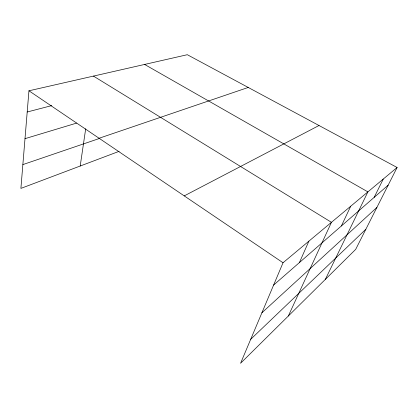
<?xml version="1.0" encoding="UTF-8"?>
<svg xmlns="http://www.w3.org/2000/svg" width="418" height="418" viewBox="0 0 418 418"><rect width="100%" height="100%" fill="white"/><g stroke="black" fill="none" stroke-linecap="round" stroke-linejoin="round"><path stroke-width="0.63" d="M397.1 167.493L283.033 262.75L240.569 363.289L355.692 249.358L397.1 167.493L187.316 54.711L28.946 90.79L20.9 188.398L119.078 151.353M80.204 166.019L85.69 128.791M299.398 262.588L308.892 241.155M288.331 316.018L331.443 222.319L93.449 76.097M341.36 225.981L350.733 206.21M325.35 279.381L367.897 191.883L144.607 64.44M374.167 197.364L383.264 179.05M250.695 339.311L365.865 229.247M261.893 312.795L376.895 207.443M273.591 285.097L388.17 185.148M184.239 195.885L319.012 125.515M99.087 138.259L248.229 87.461M22.865 164.598L99.818 138.337M25.002 138.666L76.572 123.111M27.201 112.003L51.748 105.602M28.946 90.79L283.033 262.75"/></g></svg>
